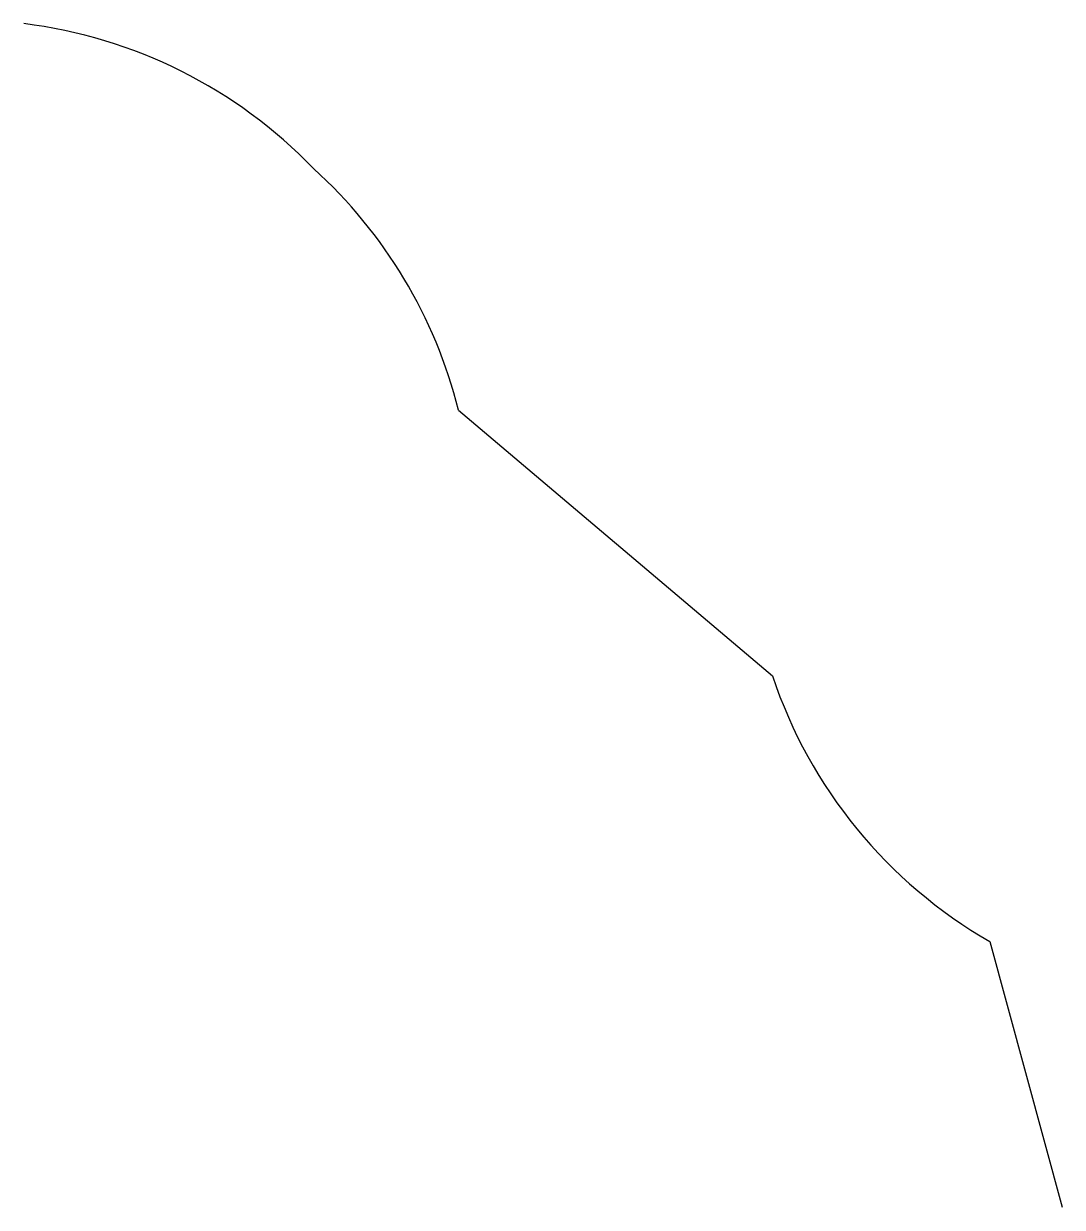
# Model space of a CAD drawing. Header units: millimetres. Extents: x 0 to 43, y -49 to 0.
import ezdxf

# ---------------------------------------------------------------- set-up
doc = ezdxf.new("R2010")
doc.units = ezdxf.units.MM
doc.header["$MEASUREMENT"] = 0
doc.layers.get('0').update_dxf_attribs({"lineweight": 25, "true_color": 0xffffff})

msp = doc.modelspace()

# ---------------------------------------------------------------- linework, layer by layer
for p, q in [((18, -16), (31, -27)), ((40, -38), (43, -49))]:
    msp.add_line(p, q)
for centre, start, end in [((-2.426, -19.852), 43.8375, 83.0324), ((-1.405, -20.843), 14.0131, 47.9144), ((49.969, -20.662), 198.4765, 240.1023)]:
    msp.add_arc(centre, 20, start, end)

doc.saveas('drawing.dxf')
